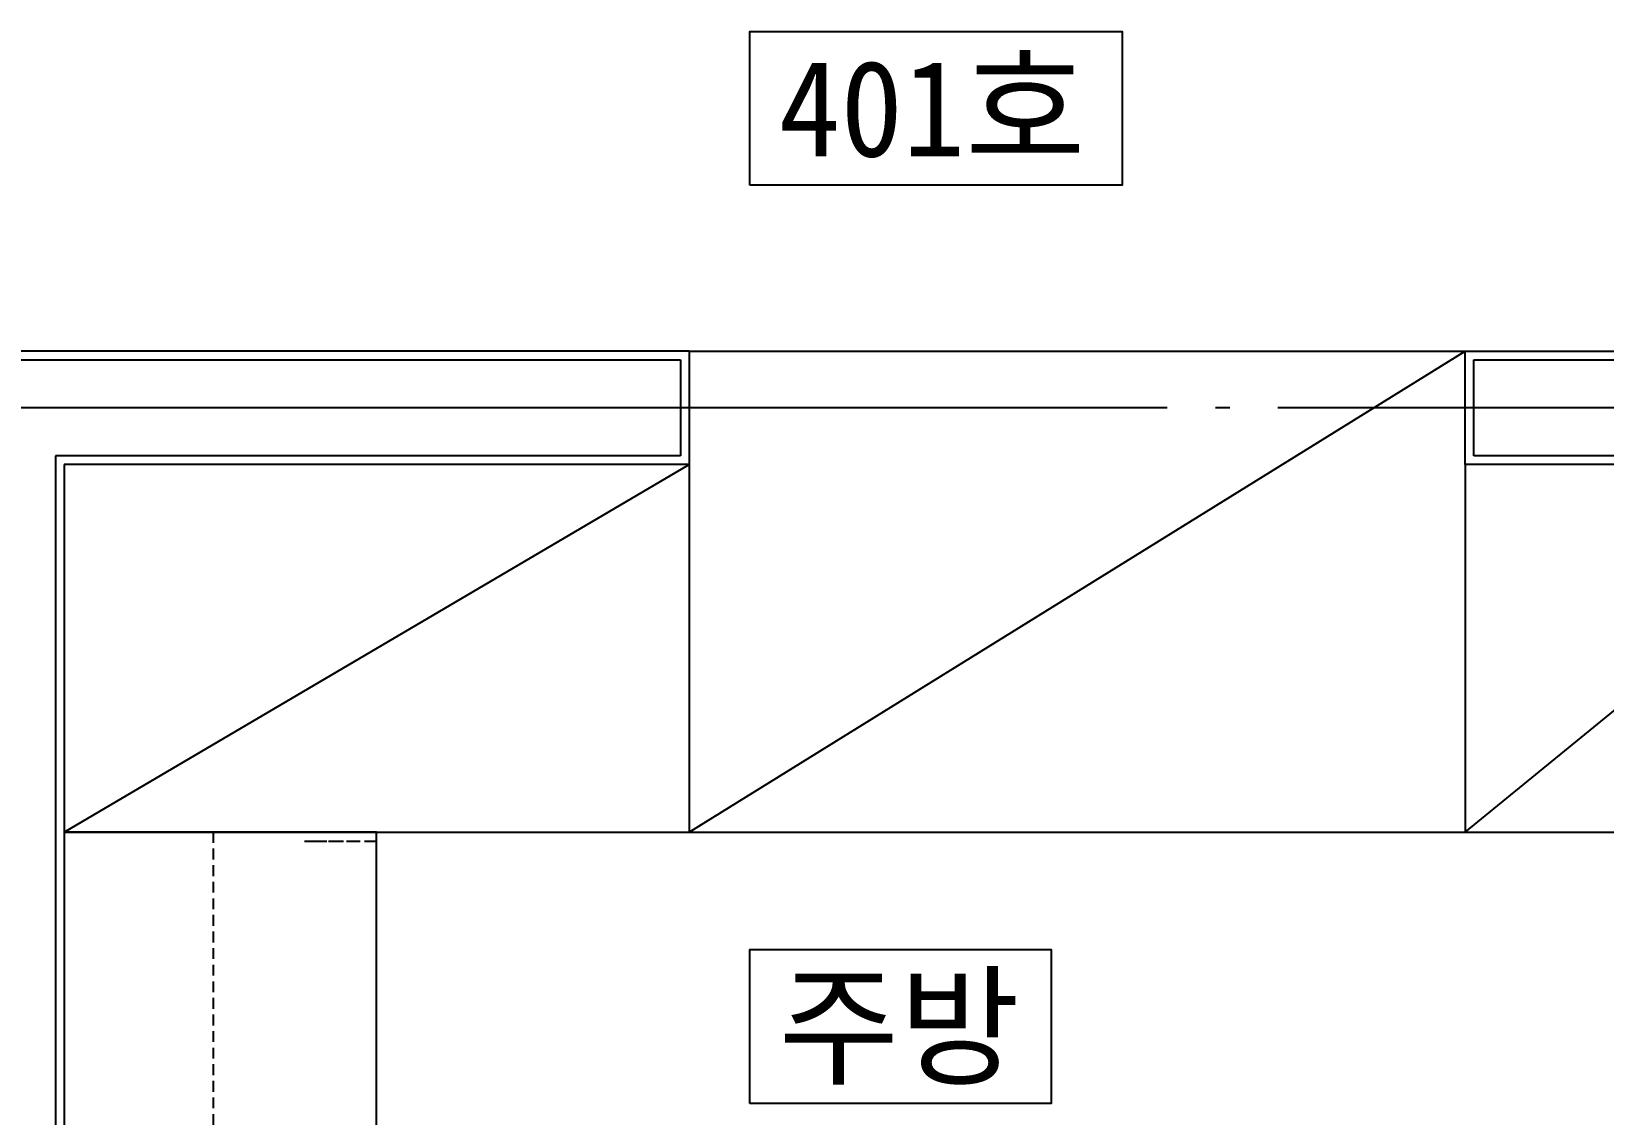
# Model space of a CAD drawing. Header units: millimetres. Extents: x 0 to 42050, y 0 to 29700.
# Drawn here: x 18535 to 21805, y 14684 to 16936 of the extents above; entities that cross this region are included whole.
import ezdxf
from ezdxf.enums import TextEntityAlignment as Align

# ---------------------------------------------------------------- set-up
doc = ezdxf.new("R2010")
doc.units = ezdxf.units.MM
doc.header["$LTSCALE"] = 100
for name, pattern in [('CEN', [52.3, 50, -1, 0.3, -1]), ('XR-UNIT(확장)$0$DASHED', [0.75, 0.5, -0.25]), ('XR-UNIT(확장)$0$HID', [0.345, 0.225, -0.12])]:
    doc.linetypes.add(name, pattern=pattern)
for name, color, linetype in [('8', 8, 'Continuous'), ('CEN', 1, 'CEN'), ('COL', 2, 'Continuous'), ('ETC', 6, 'Continuous'), ('TEXT', 3, 'Continuous'), ('WAL', 3, 'Continuous'), ('XR-UNIT(확장)$0$CH-FUR', 8, 'XR-UNIT(확장)$0$HID'), ('XR-UNIT(확장)$0$F-FUR(주방가구)', 7, 'Continuous'), ('마감선', 8, 'Continuous')]:
    doc.layers.add(name, color=color, linetype=linetype)
doc.styles.add('굴림체', font='')
doc.styles.get('굴림체').set_extended_font_data('GulimChe')

msp = doc.modelspace()

# ---------------------------------------------------------------- linework, layer by layer
at = {"layer": '8'}
for p, q in [((19903.2, 15271.7), (21517.2, 16271.7)), ((18603.2, 15271.7), (19903.2, 16035.7)), ((19903.2, 16035.7), (19903.2, 15271.7)), ((21517.2, 16035.7), (21517.2, 15271.7)), ((21517.2, 15271.7), (22453.2, 16035.7)), ((18603.2, 15271.7), (21517.2, 15271.7)), ((21517.2, 15271.7), (22453.2, 15271.7))]:
    msp.add_line(p, q, dxfattribs=at)
at = {"layer": 'CEN'}
msp.add_line((31357.6, 16153.7), (8185.2, 16153.7), dxfattribs=at)
at = {"layer": 'COL'}
for p, q in [((17185.2, 16253.7), (19885.2, 16253.7)), ((19885.2, 16253.7), (19885.2, 16053.7)), ((21535.2, 16053.7), (21535.2, 16253.7)), ((21535.2, 16253.7), (22435.2, 16253.7)), ((19885.2, 16053.7), (18585.2, 16053.7)), ((18585.2, 16053.7), (18585.2, 12853.7)), ((22435.2, 16053.7), (21535.2, 16053.7))]:
    msp.add_line(p, q, dxfattribs=at)
at = {"layer": 'ETC', "color": 6}
msp.add_lwpolyline([(20029.1, 14707.3), (20029.1, 15027.3), (20655.8, 15027.3), (20655.8, 14707.3)], close=True, dxfattribs=at)
at = {"layer": 'WAL', "color": 6}
msp.add_lwpolyline([(20029.1, 16616.4), (20029.1, 16936.4), (20803.6, 16936.4), (20803.6, 16616.4)], close=True, dxfattribs=at)
at = {"layer": 'XR-UNIT(확장)$0$CH-FUR'}
for p, q in [((19253.2, 15271.7), (18603.2, 15271.7)), ((18603.2, 15271.7), (18603.2, 12871.7)), ((18913.2, 15271.7), (18913.2, 13181.7)), ((19253.2, 13471.7), (19253.2, 15271.7)), ((19253.2, 15251.7), (19103.2, 15251.7))]:
    msp.add_line(p, q, dxfattribs=at)
at = {"layer": 'XR-UNIT(확장)$0$F-FUR(주방가구)', "color": 4, "linetype": 'XR-UNIT(확장)$0$HID'}
msp.add_line((18913.2, 15271.7), (18913.2, 13181.7), dxfattribs=at)
at = {"layer": 'XR-UNIT(확장)$0$F-FUR(주방가구)', "color": 251, "linetype": 'XR-UNIT(확장)$0$DASHED', "ltscale": 0.5}
msp.add_line((19253.2, 15251.7), (19103.2, 15251.7), dxfattribs=at)
at = {"layer": 'XR-UNIT(확장)$0$F-FUR(주방가구)'}
msp.add_lwpolyline([(21095.2, 13471.7), (19253.2, 13471.7), (19253.2, 15271.7), (18603.2, 15271.7), (18603.2, 12871.7), (21095.2, 12871.7)], dxfattribs=at)
at = {"layer": '마감선'}
for p, q in [((19903.2, 16271.7), (16135.2, 16271.7)), ((19903.2, 16271.7), (19903.2, 16035.7)), ((19903.2, 16271.7), (21517.2, 16271.7)), ((21517.2, 16035.7), (21517.2, 16271.7)), ((21517.2, 16271.7), (22453.2, 16271.7)), ((19903.2, 16035.7), (18603.2, 16035.7)), ((18603.2, 16035.7), (18603.2, 12871.7)), ((22453.2, 16035.7), (21517.2, 16035.7))]:
    msp.add_line(p, q, dxfattribs=at)

# ---------------------------------------------------------------- texts
at = {"layer": 'TEXT', "style": '굴림체'}
for s, p in [('401호', (20089.1, 16776.4)), ('주방', (20089.1, 14867.3))]:
    msp.add_text(s, height=200, dxfattribs=at).set_placement(p, align=Align.MIDDLE_LEFT)

doc.saveas('drawing.dxf')
